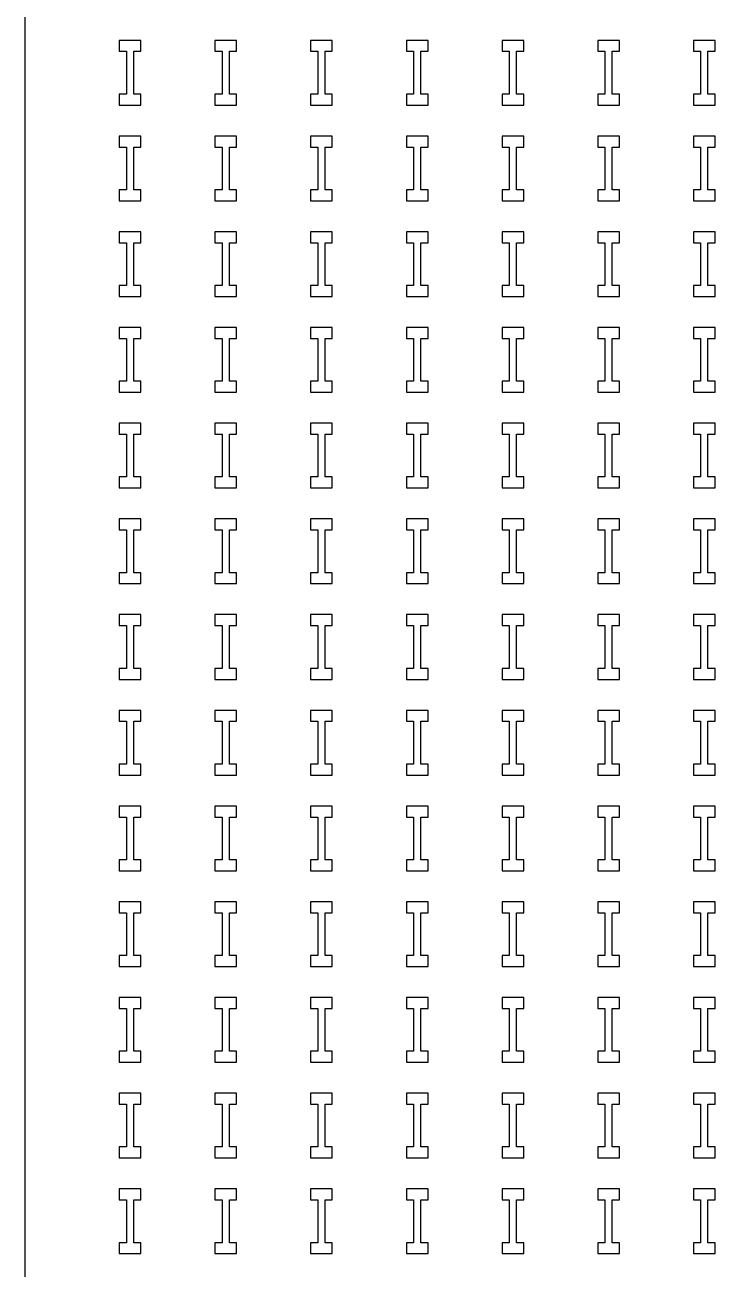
# Model space of a CAD drawing. Header units: inches. Extents: x 0 to 94.5, y 0 to 82.7.
# Drawn here: x 0 to 6.02, y 30.38 to 41.23 of the extents above; entities that cross this region are included whole.
import ezdxf

# ---------------------------------------------------------------- set-up
doc = ezdxf.new("R2010")
doc.units = ezdxf.units.IN
doc.layers.add('red', color=1, linetype='CONTINUOUS')

msp = doc.modelspace()

# ---------------------------------------------------------------- linework, layer by layer
for p, q in [((1.012, 41.096), (0.823, 41.096)), ((0.823, 41.096), (0.823, 41.001)), ((1.012, 41.001), (1.012, 41.096)), ((1.847, 41.096), (1.658, 41.096)), ((1.658, 41.096), (1.658, 41.001)), ((1.847, 41.001), (1.847, 41.096)), ((2.681, 41.096), (2.492, 41.096)), ((2.492, 41.096), (2.492, 41.001)), ((2.681, 41.001), (2.681, 41.096)), ((3.516, 41.096), (3.327, 41.096)), ((3.327, 41.096), (3.327, 41.001)), ((3.516, 41.001), (3.516, 41.096)), ((4.351, 41.096), (4.162, 41.096)), ((4.162, 41.096), (4.162, 41.001)), ((4.351, 41.001), (4.351, 41.096)), ((5.185, 41.096), (4.996, 41.096)), ((4.996, 41.096), (4.996, 41.001)), ((5.185, 41.001), (5.185, 41.096)), ((6.02, 41.096), (5.831, 41.096)), ((5.831, 41.096), (5.831, 41.001)), ((6.02, 41.001), (6.02, 41.096)), ((0.823, 41.001), (0.885, 41.001)), ((0.885, 41.001), (0.885, 40.628)), ((0.949, 41.001), (1.012, 41.001)), ((0.949, 40.628), (0.949, 41.001)), ((1.658, 41.001), (1.72, 41.001)), ((1.72, 41.001), (1.72, 40.628)), ((1.784, 41.001), (1.847, 41.001)), ((1.784, 40.628), (1.784, 41.001)), ((2.492, 41.001), (2.555, 41.001)), ((2.555, 41.001), (2.555, 40.628)), ((2.619, 41.001), (2.681, 41.001)), ((2.619, 40.628), (2.619, 41.001)), ((3.327, 41.001), (3.39, 41.001)), ((3.39, 41.001), (3.39, 40.628)), ((3.454, 41.001), (3.516, 41.001)), ((3.454, 40.628), (3.454, 41.001)), ((4.162, 41.001), (4.224, 41.001)), ((4.224, 41.001), (4.224, 40.628)), ((4.288, 41.001), (4.351, 41.001)), ((4.288, 40.628), (4.288, 41.001)), ((4.996, 41.001), (5.059, 41.001)), ((5.059, 41.001), (5.059, 40.628)), ((5.123, 41.001), (5.185, 41.001)), ((5.123, 40.628), (5.123, 41.001)), ((5.831, 41.001), (5.894, 41.001)), ((5.894, 41.001), (5.894, 40.628)), ((5.958, 41.001), (6.02, 41.001)), ((5.958, 40.628), (5.958, 41.001)), ((0.885, 40.628), (0.823, 40.628)), ((0.823, 40.628), (0.823, 40.532)), ((1.012, 40.628), (0.949, 40.628)), ((1.012, 40.532), (1.012, 40.628)), ((1.72, 40.628), (1.658, 40.628)), ((1.658, 40.628), (1.658, 40.532)), ((1.847, 40.628), (1.784, 40.628)), ((1.847, 40.532), (1.847, 40.628)), ((2.555, 40.628), (2.492, 40.628)), ((2.492, 40.628), (2.492, 40.532)), ((2.681, 40.628), (2.619, 40.628)), ((2.681, 40.532), (2.681, 40.628)), ((3.39, 40.628), (3.327, 40.628)), ((3.327, 40.628), (3.327, 40.532)), ((3.516, 40.628), (3.454, 40.628)), ((3.516, 40.532), (3.516, 40.628)), ((4.224, 40.628), (4.162, 40.628)), ((4.162, 40.628), (4.162, 40.532)), ((4.351, 40.628), (4.288, 40.628)), ((4.351, 40.532), (4.351, 40.628)), ((5.059, 40.628), (4.996, 40.628)), ((4.996, 40.628), (4.996, 40.532)), ((5.185, 40.628), (5.123, 40.628)), ((5.185, 40.532), (5.185, 40.628)), ((5.894, 40.628), (5.831, 40.628)), ((5.831, 40.628), (5.831, 40.532)), ((6.02, 40.628), (5.958, 40.628)), ((6.02, 40.532), (6.02, 40.628)), ((0.823, 40.532), (1.012, 40.532)), ((1.658, 40.532), (1.847, 40.532)), ((2.492, 40.532), (2.681, 40.532)), ((3.327, 40.532), (3.516, 40.532)), ((4.162, 40.532), (4.351, 40.532)), ((4.996, 40.532), (5.185, 40.532)), ((5.831, 40.532), (6.02, 40.532)), ((1.012, 40.262), (0.823, 40.262)), ((0.823, 40.262), (0.823, 40.166)), ((1.012, 40.166), (1.012, 40.262)), ((1.847, 40.262), (1.658, 40.262)), ((1.658, 40.262), (1.658, 40.166)), ((1.847, 40.166), (1.847, 40.262)), ((2.681, 40.262), (2.492, 40.262)), ((2.492, 40.262), (2.492, 40.166)), ((2.681, 40.166), (2.681, 40.262)), ((3.516, 40.262), (3.327, 40.262)), ((3.327, 40.262), (3.327, 40.166)), ((3.516, 40.166), (3.516, 40.262)), ((4.351, 40.262), (4.162, 40.262)), ((4.162, 40.262), (4.162, 40.166)), ((4.351, 40.166), (4.351, 40.262)), ((5.185, 40.262), (4.996, 40.262)), ((4.996, 40.262), (4.996, 40.166)), ((5.185, 40.166), (5.185, 40.262)), ((6.02, 40.262), (5.831, 40.262)), ((5.831, 40.262), (5.831, 40.166)), ((6.02, 40.166), (6.02, 40.262)), ((0.823, 40.166), (0.885, 40.166)), ((0.885, 40.166), (0.885, 39.793)), ((0.949, 40.166), (1.012, 40.166)), ((0.949, 39.793), (0.949, 40.166)), ((1.658, 40.166), (1.72, 40.166)), ((1.72, 40.166), (1.72, 39.793)), ((1.784, 40.166), (1.847, 40.166)), ((1.784, 39.793), (1.784, 40.166)), ((2.492, 40.166), (2.555, 40.166)), ((2.555, 40.166), (2.555, 39.793)), ((2.619, 40.166), (2.681, 40.166)), ((2.619, 39.793), (2.619, 40.166)), ((3.327, 40.166), (3.39, 40.166)), ((3.39, 40.166), (3.39, 39.793)), ((3.454, 40.166), (3.516, 40.166)), ((3.454, 39.793), (3.454, 40.166)), ((4.162, 40.166), (4.224, 40.166)), ((4.224, 40.166), (4.224, 39.793)), ((4.288, 40.166), (4.351, 40.166)), ((4.288, 39.793), (4.288, 40.166)), ((4.996, 40.166), (5.059, 40.166)), ((5.059, 40.166), (5.059, 39.793)), ((5.123, 40.166), (5.185, 40.166)), ((5.123, 39.793), (5.123, 40.166)), ((5.831, 40.166), (5.894, 40.166)), ((5.894, 40.166), (5.894, 39.793)), ((5.958, 40.166), (6.02, 40.166)), ((5.958, 39.793), (5.958, 40.166)), ((0.885, 39.793), (0.823, 39.793)), ((0.823, 39.793), (0.823, 39.698)), ((1.012, 39.793), (0.949, 39.793)), ((1.012, 39.698), (1.012, 39.793)), ((1.72, 39.793), (1.658, 39.793)), ((1.658, 39.793), (1.658, 39.698)), ((1.847, 39.793), (1.784, 39.793)), ((1.847, 39.698), (1.847, 39.793)), ((2.555, 39.793), (2.492, 39.793)), ((2.492, 39.793), (2.492, 39.698)), ((2.681, 39.793), (2.619, 39.793)), ((2.681, 39.698), (2.681, 39.793)), ((3.39, 39.793), (3.327, 39.793)), ((3.327, 39.793), (3.327, 39.698)), ((3.516, 39.793), (3.454, 39.793)), ((3.516, 39.698), (3.516, 39.793)), ((4.224, 39.793), (4.162, 39.793)), ((4.162, 39.793), (4.162, 39.698)), ((4.351, 39.793), (4.288, 39.793)), ((4.351, 39.698), (4.351, 39.793)), ((5.059, 39.793), (4.996, 39.793)), ((4.996, 39.793), (4.996, 39.698)), ((5.185, 39.793), (5.123, 39.793)), ((5.185, 39.698), (5.185, 39.793)), ((5.894, 39.793), (5.831, 39.793)), ((5.831, 39.793), (5.831, 39.698)), ((6.02, 39.793), (5.958, 39.793)), ((6.02, 39.698), (6.02, 39.793)), ((0.823, 39.698), (1.012, 39.698)), ((1.658, 39.698), (1.847, 39.698)), ((2.492, 39.698), (2.681, 39.698)), ((3.327, 39.698), (3.516, 39.698)), ((4.162, 39.698), (4.351, 39.698)), ((4.996, 39.698), (5.185, 39.698)), ((5.831, 39.698), (6.02, 39.698)), ((1.012, 39.427), (0.823, 39.427)), ((0.823, 39.427), (0.823, 39.332)), ((1.012, 39.332), (1.012, 39.427)), ((1.847, 39.427), (1.658, 39.427)), ((1.658, 39.427), (1.658, 39.332)), ((1.847, 39.332), (1.847, 39.427)), ((2.681, 39.427), (2.492, 39.427)), ((2.492, 39.427), (2.492, 39.332)), ((2.681, 39.332), (2.681, 39.427)), ((3.516, 39.427), (3.327, 39.427)), ((3.327, 39.427), (3.327, 39.332)), ((3.516, 39.332), (3.516, 39.427)), ((4.351, 39.427), (4.162, 39.427)), ((4.162, 39.427), (4.162, 39.332)), ((4.351, 39.332), (4.351, 39.427)), ((5.185, 39.427), (4.996, 39.427)), ((4.996, 39.427), (4.996, 39.332)), ((5.185, 39.332), (5.185, 39.427)), ((6.02, 39.427), (5.831, 39.427)), ((5.831, 39.427), (5.831, 39.332)), ((6.02, 39.332), (6.02, 39.427)), ((0.823, 39.332), (0.885, 39.332)), ((0.885, 39.332), (0.885, 38.958)), ((0.949, 39.332), (1.012, 39.332)), ((0.949, 38.958), (0.949, 39.332)), ((1.658, 39.332), (1.72, 39.332)), ((1.72, 39.332), (1.72, 38.958)), ((1.784, 39.332), (1.847, 39.332)), ((1.784, 38.958), (1.784, 39.332)), ((2.492, 39.332), (2.555, 39.332)), ((2.555, 39.332), (2.555, 38.958)), ((2.619, 39.332), (2.681, 39.332)), ((2.619, 38.958), (2.619, 39.332)), ((3.327, 39.332), (3.39, 39.332)), ((3.39, 39.332), (3.39, 38.958)), ((3.454, 39.332), (3.516, 39.332)), ((3.454, 38.958), (3.454, 39.332)), ((4.162, 39.332), (4.224, 39.332)), ((4.224, 39.332), (4.224, 38.958)), ((4.288, 39.332), (4.351, 39.332)), ((4.288, 38.958), (4.288, 39.332)), ((4.996, 39.332), (5.059, 39.332)), ((5.059, 39.332), (5.059, 38.958)), ((5.123, 39.332), (5.185, 39.332)), ((5.123, 38.958), (5.123, 39.332)), ((5.831, 39.332), (5.894, 39.332)), ((5.894, 39.332), (5.894, 38.958)), ((5.958, 39.332), (6.02, 39.332)), ((5.958, 38.958), (5.958, 39.332)), ((0.885, 38.958), (0.823, 38.958)), ((0.823, 38.958), (0.823, 38.863)), ((1.012, 38.958), (0.949, 38.958)), ((1.012, 38.863), (1.012, 38.958)), ((1.72, 38.958), (1.658, 38.958)), ((1.658, 38.958), (1.658, 38.863)), ((1.847, 38.958), (1.784, 38.958)), ((1.847, 38.863), (1.847, 38.958)), ((2.555, 38.958), (2.492, 38.958)), ((2.492, 38.958), (2.492, 38.863)), ((2.681, 38.958), (2.619, 38.958)), ((2.681, 38.863), (2.681, 38.958)), ((3.39, 38.958), (3.327, 38.958)), ((3.327, 38.958), (3.327, 38.863)), ((3.516, 38.958), (3.454, 38.958)), ((3.516, 38.863), (3.516, 38.958)), ((4.224, 38.958), (4.162, 38.958)), ((4.162, 38.958), (4.162, 38.863)), ((4.351, 38.958), (4.288, 38.958)), ((4.351, 38.863), (4.351, 38.958)), ((5.059, 38.958), (4.996, 38.958)), ((4.996, 38.958), (4.996, 38.863)), ((5.185, 38.958), (5.123, 38.958)), ((5.185, 38.863), (5.185, 38.958)), ((5.894, 38.958), (5.831, 38.958)), ((5.831, 38.958), (5.831, 38.863)), ((6.02, 38.958), (5.958, 38.958)), ((6.02, 38.863), (6.02, 38.958)), ((0.823, 38.863), (1.012, 38.863)), ((1.658, 38.863), (1.847, 38.863)), ((2.492, 38.863), (2.681, 38.863)), ((3.327, 38.863), (3.516, 38.863)), ((4.162, 38.863), (4.351, 38.863)), ((4.996, 38.863), (5.185, 38.863)), ((5.831, 38.863), (6.02, 38.863)), ((1.012, 38.592), (0.823, 38.592)), ((0.823, 38.592), (0.823, 38.497)), ((1.012, 38.497), (1.012, 38.592)), ((1.847, 38.592), (1.658, 38.592)), ((1.658, 38.592), (1.658, 38.497)), ((1.847, 38.497), (1.847, 38.592)), ((2.681, 38.592), (2.492, 38.592)), ((2.492, 38.592), (2.492, 38.497)), ((2.681, 38.497), (2.681, 38.592)), ((3.516, 38.592), (3.327, 38.592)), ((3.327, 38.592), (3.327, 38.497)), ((3.516, 38.497), (3.516, 38.592)), ((4.351, 38.592), (4.162, 38.592)), ((4.162, 38.592), (4.162, 38.497)), ((4.351, 38.497), (4.351, 38.592)), ((5.185, 38.592), (4.996, 38.592)), ((4.996, 38.592), (4.996, 38.497)), ((5.185, 38.497), (5.185, 38.592)), ((6.02, 38.592), (5.831, 38.592)), ((5.831, 38.592), (5.831, 38.497)), ((6.02, 38.497), (6.02, 38.592)), ((0.823, 38.497), (0.885, 38.497)), ((0.885, 38.497), (0.885, 38.123)), ((0.949, 38.497), (1.012, 38.497)), ((0.949, 38.123), (0.949, 38.497)), ((1.658, 38.497), (1.72, 38.497)), ((1.72, 38.497), (1.72, 38.123)), ((1.784, 38.497), (1.847, 38.497)), ((1.784, 38.123), (1.784, 38.497)), ((2.492, 38.497), (2.555, 38.497)), ((2.555, 38.497), (2.555, 38.123)), ((2.619, 38.497), (2.681, 38.497)), ((2.619, 38.123), (2.619, 38.497)), ((3.327, 38.497), (3.39, 38.497)), ((3.39, 38.497), (3.39, 38.123)), ((3.454, 38.497), (3.516, 38.497)), ((3.454, 38.123), (3.454, 38.497)), ((4.162, 38.497), (4.224, 38.497)), ((4.224, 38.497), (4.224, 38.123)), ((4.288, 38.497), (4.351, 38.497)), ((4.288, 38.123), (4.288, 38.497)), ((4.996, 38.497), (5.059, 38.497)), ((5.059, 38.497), (5.059, 38.123)), ((5.123, 38.497), (5.185, 38.497)), ((5.123, 38.123), (5.123, 38.497)), ((5.831, 38.497), (5.894, 38.497)), ((5.894, 38.497), (5.894, 38.123)), ((5.958, 38.497), (6.02, 38.497)), ((5.958, 38.123), (5.958, 38.497)), ((0.885, 38.123), (0.823, 38.123)), ((0.823, 38.123), (0.823, 38.028)), ((1.012, 38.123), (0.949, 38.123)), ((1.012, 38.028), (1.012, 38.123)), ((1.72, 38.123), (1.658, 38.123)), ((1.658, 38.123), (1.658, 38.028)), ((1.847, 38.123), (1.784, 38.123)), ((1.847, 38.028), (1.847, 38.123)), ((2.555, 38.123), (2.492, 38.123)), ((2.492, 38.123), (2.492, 38.028)), ((2.681, 38.123), (2.619, 38.123)), ((2.681, 38.028), (2.681, 38.123)), ((3.39, 38.123), (3.327, 38.123)), ((3.327, 38.123), (3.327, 38.028)), ((3.516, 38.123), (3.454, 38.123)), ((3.516, 38.028), (3.516, 38.123)), ((4.224, 38.123), (4.162, 38.123)), ((4.162, 38.123), (4.162, 38.028)), ((4.351, 38.123), (4.288, 38.123)), ((4.351, 38.028), (4.351, 38.123)), ((5.059, 38.123), (4.996, 38.123)), ((4.996, 38.123), (4.996, 38.028)), ((5.185, 38.123), (5.123, 38.123)), ((5.185, 38.028), (5.185, 38.123)), ((5.894, 38.123), (5.831, 38.123)), ((5.831, 38.123), (5.831, 38.028)), ((6.02, 38.123), (5.958, 38.123)), ((6.02, 38.028), (6.02, 38.123)), ((0.823, 38.028), (1.012, 38.028)), ((1.658, 38.028), (1.847, 38.028)), ((2.492, 38.028), (2.681, 38.028)), ((3.327, 38.028), (3.516, 38.028)), ((4.162, 38.028), (4.351, 38.028)), ((4.996, 38.028), (5.185, 38.028)), ((5.831, 38.028), (6.02, 38.028)), ((1.012, 37.757), (0.823, 37.757)), ((0.823, 37.757), (0.823, 37.662)), ((0.823, 37.662), (0.885, 37.662)), ((0.885, 37.662), (0.885, 37.289)), ((0.949, 37.662), (1.012, 37.662)), ((0.949, 37.289), (0.949, 37.662)), ((1.012, 37.662), (1.012, 37.757)), ((1.847, 37.757), (1.658, 37.757)), ((1.658, 37.757), (1.658, 37.662)), ((1.658, 37.662), (1.72, 37.662)), ((1.72, 37.662), (1.72, 37.289)), ((1.784, 37.662), (1.847, 37.662)), ((1.784, 37.289), (1.784, 37.662)), ((1.847, 37.662), (1.847, 37.757)), ((2.681, 37.757), (2.492, 37.757)), ((2.492, 37.757), (2.492, 37.662)), ((2.492, 37.662), (2.555, 37.662)), ((2.555, 37.662), (2.555, 37.289)), ((2.619, 37.662), (2.681, 37.662)), ((2.619, 37.289), (2.619, 37.662)), ((2.681, 37.662), (2.681, 37.757)), ((3.516, 37.757), (3.327, 37.757)), ((3.327, 37.757), (3.327, 37.662)), ((3.327, 37.662), (3.39, 37.662)), ((3.39, 37.662), (3.39, 37.289)), ((3.454, 37.662), (3.516, 37.662)), ((3.454, 37.289), (3.454, 37.662)), ((3.516, 37.662), (3.516, 37.757)), ((4.351, 37.757), (4.162, 37.757)), ((4.162, 37.757), (4.162, 37.662)), ((4.162, 37.662), (4.224, 37.662)), ((4.224, 37.662), (4.224, 37.289)), ((4.288, 37.662), (4.351, 37.662)), ((4.288, 37.289), (4.288, 37.662)), ((4.351, 37.662), (4.351, 37.757)), ((5.185, 37.757), (4.996, 37.757)), ((4.996, 37.757), (4.996, 37.662)), ((4.996, 37.662), (5.059, 37.662)), ((5.059, 37.662), (5.059, 37.289)), ((5.123, 37.662), (5.185, 37.662)), ((5.123, 37.289), (5.123, 37.662)), ((5.185, 37.662), (5.185, 37.757)), ((6.02, 37.757), (5.831, 37.757)), ((5.831, 37.757), (5.831, 37.662)), ((5.831, 37.662), (5.894, 37.662)), ((5.894, 37.662), (5.894, 37.289)), ((5.958, 37.662), (6.02, 37.662)), ((5.958, 37.289), (5.958, 37.662)), ((6.02, 37.662), (6.02, 37.757)), ((0.885, 37.289), (0.823, 37.289)), ((0.823, 37.289), (0.823, 37.193)), ((1.012, 37.289), (0.949, 37.289)), ((1.012, 37.193), (1.012, 37.289)), ((1.72, 37.289), (1.658, 37.289)), ((1.658, 37.289), (1.658, 37.193)), ((1.847, 37.289), (1.784, 37.289)), ((1.847, 37.193), (1.847, 37.289)), ((2.555, 37.289), (2.492, 37.289)), ((2.492, 37.289), (2.492, 37.193)), ((2.681, 37.289), (2.619, 37.289)), ((2.681, 37.193), (2.681, 37.289)), ((3.39, 37.289), (3.327, 37.289)), ((3.327, 37.289), (3.327, 37.193)), ((3.516, 37.289), (3.454, 37.289)), ((3.516, 37.193), (3.516, 37.289)), ((4.224, 37.289), (4.162, 37.289)), ((4.162, 37.289), (4.162, 37.193)), ((4.351, 37.289), (4.288, 37.289)), ((4.351, 37.193), (4.351, 37.289)), ((5.059, 37.289), (4.996, 37.289)), ((4.996, 37.289), (4.996, 37.193)), ((5.185, 37.289), (5.123, 37.289)), ((5.185, 37.193), (5.185, 37.289)), ((5.894, 37.289), (5.831, 37.289)), ((5.831, 37.289), (5.831, 37.193)), ((6.02, 37.289), (5.958, 37.289)), ((6.02, 37.193), (6.02, 37.289)), ((0.823, 37.193), (1.012, 37.193)), ((1.658, 37.193), (1.847, 37.193)), ((2.492, 37.193), (2.681, 37.193)), ((3.327, 37.193), (3.516, 37.193)), ((4.162, 37.193), (4.351, 37.193)), ((4.996, 37.193), (5.185, 37.193)), ((5.831, 37.193), (6.02, 37.193)), ((1.012, 36.923), (0.823, 36.923)), ((0.823, 36.923), (0.823, 36.827)), ((1.012, 36.827), (1.012, 36.923)), ((1.847, 36.923), (1.658, 36.923)), ((1.658, 36.923), (1.658, 36.827)), ((1.847, 36.827), (1.847, 36.923)), ((2.681, 36.923), (2.492, 36.923)), ((2.492, 36.923), (2.492, 36.827)), ((2.681, 36.827), (2.681, 36.923)), ((3.516, 36.923), (3.327, 36.923)), ((3.327, 36.923), (3.327, 36.827)), ((3.516, 36.827), (3.516, 36.923)), ((4.351, 36.923), (4.162, 36.923)), ((4.162, 36.923), (4.162, 36.827)), ((4.351, 36.827), (4.351, 36.923)), ((5.185, 36.923), (4.996, 36.923)), ((4.996, 36.923), (4.996, 36.827)), ((5.185, 36.827), (5.185, 36.923)), ((6.02, 36.923), (5.831, 36.923)), ((5.831, 36.923), (5.831, 36.827)), ((6.02, 36.827), (6.02, 36.923)), ((0.823, 36.827), (0.885, 36.827)), ((0.885, 36.827), (0.885, 36.454)), ((0.949, 36.827), (1.012, 36.827)), ((0.949, 36.454), (0.949, 36.827)), ((1.658, 36.827), (1.72, 36.827)), ((1.72, 36.827), (1.72, 36.454)), ((1.784, 36.827), (1.847, 36.827)), ((1.784, 36.454), (1.784, 36.827)), ((2.492, 36.827), (2.555, 36.827)), ((2.555, 36.827), (2.555, 36.454)), ((2.619, 36.827), (2.681, 36.827)), ((2.619, 36.454), (2.619, 36.827)), ((3.327, 36.827), (3.39, 36.827)), ((3.39, 36.827), (3.39, 36.454)), ((3.454, 36.827), (3.516, 36.827)), ((3.454, 36.454), (3.454, 36.827)), ((4.162, 36.827), (4.224, 36.827)), ((4.224, 36.827), (4.224, 36.454)), ((4.288, 36.827), (4.351, 36.827)), ((4.288, 36.454), (4.288, 36.827)), ((4.996, 36.827), (5.059, 36.827)), ((5.059, 36.827), (5.059, 36.454)), ((5.123, 36.827), (5.185, 36.827)), ((5.123, 36.454), (5.123, 36.827)), ((5.831, 36.827), (5.894, 36.827)), ((5.894, 36.827), (5.894, 36.454)), ((5.958, 36.827), (6.02, 36.827)), ((5.958, 36.454), (5.958, 36.827)), ((0.885, 36.454), (0.823, 36.454)), ((0.823, 36.454), (0.823, 36.359)), ((0.823, 36.359), (1.012, 36.359)), ((1.012, 36.454), (0.949, 36.454)), ((1.012, 36.359), (1.012, 36.454)), ((1.72, 36.454), (1.658, 36.454)), ((1.658, 36.454), (1.658, 36.359)), ((1.658, 36.359), (1.847, 36.359)), ((1.847, 36.454), (1.784, 36.454)), ((1.847, 36.359), (1.847, 36.454)), ((2.555, 36.454), (2.492, 36.454)), ((2.492, 36.454), (2.492, 36.359)), ((2.492, 36.359), (2.681, 36.359)), ((2.681, 36.454), (2.619, 36.454)), ((2.681, 36.359), (2.681, 36.454)), ((3.39, 36.454), (3.327, 36.454)), ((3.327, 36.454), (3.327, 36.359)), ((3.327, 36.359), (3.516, 36.359)), ((3.516, 36.454), (3.454, 36.454)), ((3.516, 36.359), (3.516, 36.454)), ((4.224, 36.454), (4.162, 36.454)), ((4.162, 36.454), (4.162, 36.359)), ((4.162, 36.359), (4.351, 36.359)), ((4.351, 36.454), (4.288, 36.454)), ((4.351, 36.359), (4.351, 36.454)), ((5.059, 36.454), (4.996, 36.454)), ((4.996, 36.454), (4.996, 36.359)), ((4.996, 36.359), (5.185, 36.359)), ((5.185, 36.454), (5.123, 36.454)), ((5.185, 36.359), (5.185, 36.454)), ((5.894, 36.454), (5.831, 36.454)), ((5.831, 36.454), (5.831, 36.359)), ((5.831, 36.359), (6.02, 36.359)), ((6.02, 36.454), (5.958, 36.454)), ((6.02, 36.359), (6.02, 36.454)), ((1.012, 36.088), (0.823, 36.088)), ((0.823, 36.088), (0.823, 35.993)), ((1.012, 35.993), (1.012, 36.088)), ((1.847, 36.088), (1.658, 36.088)), ((1.658, 36.088), (1.658, 35.993)), ((1.847, 35.993), (1.847, 36.088)), ((2.681, 36.088), (2.492, 36.088)), ((2.492, 36.088), (2.492, 35.993)), ((2.681, 35.993), (2.681, 36.088)), ((3.516, 36.088), (3.327, 36.088)), ((3.327, 36.088), (3.327, 35.993)), ((3.516, 35.993), (3.516, 36.088)), ((4.351, 36.088), (4.162, 36.088)), ((4.162, 36.088), (4.162, 35.993)), ((4.351, 35.993), (4.351, 36.088)), ((5.185, 36.088), (4.996, 36.088)), ((4.996, 36.088), (4.996, 35.993)), ((5.185, 35.993), (5.185, 36.088)), ((6.02, 36.088), (5.831, 36.088)), ((5.831, 36.088), (5.831, 35.993)), ((6.02, 35.993), (6.02, 36.088)), ((0.823, 35.993), (0.885, 35.993)), ((0.885, 35.993), (0.885, 35.619)), ((0.949, 35.993), (1.012, 35.993)), ((0.949, 35.619), (0.949, 35.993)), ((1.658, 35.993), (1.72, 35.993)), ((1.72, 35.993), (1.72, 35.619)), ((1.784, 35.993), (1.847, 35.993)), ((1.784, 35.619), (1.784, 35.993)), ((2.492, 35.993), (2.555, 35.993)), ((2.555, 35.993), (2.555, 35.619)), ((2.619, 35.993), (2.681, 35.993)), ((2.619, 35.619), (2.619, 35.993)), ((3.327, 35.993), (3.39, 35.993)), ((3.39, 35.993), (3.39, 35.619)), ((3.454, 35.993), (3.516, 35.993)), ((3.454, 35.619), (3.454, 35.993)), ((4.162, 35.993), (4.224, 35.993)), ((4.224, 35.993), (4.224, 35.619)), ((4.288, 35.993), (4.351, 35.993)), ((4.288, 35.619), (4.288, 35.993)), ((4.996, 35.993), (5.059, 35.993)), ((5.059, 35.993), (5.059, 35.619)), ((5.123, 35.993), (5.185, 35.993)), ((5.123, 35.619), (5.123, 35.993)), ((5.831, 35.993), (5.894, 35.993)), ((5.894, 35.993), (5.894, 35.619)), ((5.958, 35.993), (6.02, 35.993)), ((5.958, 35.619), (5.958, 35.993)), ((0.885, 35.619), (0.823, 35.619)), ((0.823, 35.619), (0.823, 35.524)), ((1.012, 35.619), (0.949, 35.619)), ((1.012, 35.524), (1.012, 35.619)), ((1.72, 35.619), (1.658, 35.619)), ((1.658, 35.619), (1.658, 35.524)), ((1.847, 35.619), (1.784, 35.619)), ((1.847, 35.524), (1.847, 35.619)), ((2.555, 35.619), (2.492, 35.619)), ((2.492, 35.619), (2.492, 35.524)), ((2.681, 35.619), (2.619, 35.619)), ((2.681, 35.524), (2.681, 35.619)), ((3.39, 35.619), (3.327, 35.619)), ((3.327, 35.619), (3.327, 35.524)), ((3.516, 35.619), (3.454, 35.619)), ((3.516, 35.524), (3.516, 35.619)), ((4.224, 35.619), (4.162, 35.619)), ((4.162, 35.619), (4.162, 35.524)), ((4.351, 35.619), (4.288, 35.619)), ((4.351, 35.524), (4.351, 35.619)), ((5.059, 35.619), (4.996, 35.619)), ((4.996, 35.619), (4.996, 35.524)), ((5.185, 35.619), (5.123, 35.619)), ((5.185, 35.524), (5.185, 35.619)), ((5.894, 35.619), (5.831, 35.619)), ((5.831, 35.619), (5.831, 35.524)), ((6.02, 35.619), (5.958, 35.619)), ((6.02, 35.524), (6.02, 35.619)), ((0.823, 35.524), (1.012, 35.524)), ((1.658, 35.524), (1.847, 35.524)), ((2.492, 35.524), (2.681, 35.524)), ((3.327, 35.524), (3.516, 35.524)), ((4.162, 35.524), (4.351, 35.524)), ((4.996, 35.524), (5.185, 35.524)), ((5.831, 35.524), (6.02, 35.524)), ((1.012, 35.253), (0.823, 35.253)), ((0.823, 35.253), (0.823, 35.158)), ((1.012, 35.158), (1.012, 35.253)), ((1.847, 35.253), (1.658, 35.253)), ((1.658, 35.253), (1.658, 35.158)), ((1.847, 35.158), (1.847, 35.253)), ((2.681, 35.253), (2.492, 35.253)), ((2.492, 35.253), (2.492, 35.158)), ((2.681, 35.158), (2.681, 35.253)), ((3.516, 35.253), (3.327, 35.253)), ((3.327, 35.253), (3.327, 35.158)), ((3.516, 35.158), (3.516, 35.253)), ((4.351, 35.253), (4.162, 35.253)), ((4.162, 35.253), (4.162, 35.158)), ((4.351, 35.158), (4.351, 35.253)), ((5.185, 35.253), (4.996, 35.253)), ((4.996, 35.253), (4.996, 35.158)), ((5.185, 35.158), (5.185, 35.253)), ((6.02, 35.253), (5.831, 35.253)), ((5.831, 35.253), (5.831, 35.158)), ((6.02, 35.158), (6.02, 35.253)), ((0.823, 35.158), (0.885, 35.158)), ((0.885, 35.158), (0.885, 34.785)), ((0.949, 35.158), (1.012, 35.158)), ((0.949, 34.785), (0.949, 35.158)), ((1.658, 35.158), (1.72, 35.158)), ((1.72, 35.158), (1.72, 34.785)), ((1.784, 35.158), (1.847, 35.158)), ((1.784, 34.785), (1.784, 35.158)), ((2.492, 35.158), (2.555, 35.158)), ((2.555, 35.158), (2.555, 34.785)), ((2.619, 35.158), (2.681, 35.158)), ((2.619, 34.785), (2.619, 35.158)), ((3.327, 35.158), (3.39, 35.158)), ((3.39, 35.158), (3.39, 34.785)), ((3.454, 35.158), (3.516, 35.158)), ((3.454, 34.785), (3.454, 35.158)), ((4.162, 35.158), (4.224, 35.158)), ((4.224, 35.158), (4.224, 34.785)), ((4.288, 35.158), (4.351, 35.158)), ((4.288, 34.785), (4.288, 35.158)), ((4.996, 35.158), (5.059, 35.158)), ((5.059, 35.158), (5.059, 34.785)), ((5.123, 35.158), (5.185, 35.158)), ((5.123, 34.785), (5.123, 35.158)), ((5.831, 35.158), (5.894, 35.158)), ((5.894, 35.158), (5.894, 34.785)), ((5.958, 35.158), (6.02, 35.158)), ((5.958, 34.785), (5.958, 35.158)), ((0.885, 34.785), (0.823, 34.785)), ((0.823, 34.785), (0.823, 34.689)), ((1.012, 34.785), (0.949, 34.785)), ((1.012, 34.689), (1.012, 34.785)), ((1.72, 34.785), (1.658, 34.785)), ((1.658, 34.785), (1.658, 34.689)), ((1.847, 34.785), (1.784, 34.785)), ((1.847, 34.689), (1.847, 34.785)), ((2.555, 34.785), (2.492, 34.785)), ((2.492, 34.785), (2.492, 34.689)), ((2.681, 34.785), (2.619, 34.785)), ((2.681, 34.689), (2.681, 34.785)), ((3.39, 34.785), (3.327, 34.785)), ((3.327, 34.785), (3.327, 34.689)), ((3.516, 34.785), (3.454, 34.785)), ((3.516, 34.689), (3.516, 34.785)), ((4.224, 34.785), (4.162, 34.785)), ((4.162, 34.785), (4.162, 34.689)), ((4.351, 34.785), (4.288, 34.785)), ((4.351, 34.689), (4.351, 34.785)), ((5.059, 34.785), (4.996, 34.785)), ((4.996, 34.785), (4.996, 34.689)), ((5.185, 34.785), (5.123, 34.785)), ((5.185, 34.689), (5.185, 34.785)), ((5.894, 34.785), (5.831, 34.785)), ((5.831, 34.785), (5.831, 34.689)), ((6.02, 34.785), (5.958, 34.785)), ((6.02, 34.689), (6.02, 34.785)), ((0.823, 34.689), (1.012, 34.689)), ((1.658, 34.689), (1.847, 34.689)), ((2.492, 34.689), (2.681, 34.689)), ((3.327, 34.689), (3.516, 34.689)), ((4.162, 34.689), (4.351, 34.689)), ((4.996, 34.689), (5.185, 34.689)), ((5.831, 34.689), (6.02, 34.689)), ((1.012, 34.419), (0.823, 34.419)), ((0.823, 34.419), (0.823, 34.323)), ((1.012, 34.323), (1.012, 34.419)), ((1.847, 34.419), (1.658, 34.419)), ((1.658, 34.419), (1.658, 34.323)), ((1.847, 34.323), (1.847, 34.419)), ((2.681, 34.419), (2.492, 34.419)), ((2.492, 34.419), (2.492, 34.323)), ((2.681, 34.323), (2.681, 34.419)), ((3.516, 34.419), (3.327, 34.419)), ((3.327, 34.419), (3.327, 34.323)), ((3.516, 34.323), (3.516, 34.419)), ((4.351, 34.419), (4.162, 34.419)), ((4.162, 34.419), (4.162, 34.323)), ((4.351, 34.323), (4.351, 34.419)), ((5.185, 34.419), (4.996, 34.419)), ((4.996, 34.419), (4.996, 34.323)), ((5.185, 34.323), (5.185, 34.419)), ((6.02, 34.419), (5.831, 34.419)), ((5.831, 34.419), (5.831, 34.323)), ((6.02, 34.323), (6.02, 34.419)), ((0.823, 34.323), (0.885, 34.323)), ((0.885, 34.323), (0.885, 33.95)), ((0.949, 34.323), (1.012, 34.323)), ((0.949, 33.95), (0.949, 34.323)), ((1.658, 34.323), (1.72, 34.323)), ((1.72, 34.323), (1.72, 33.95)), ((1.784, 34.323), (1.847, 34.323)), ((1.784, 33.95), (1.784, 34.323)), ((2.492, 34.323), (2.555, 34.323)), ((2.555, 34.323), (2.555, 33.95)), ((2.619, 34.323), (2.681, 34.323)), ((2.619, 33.95), (2.619, 34.323)), ((3.327, 34.323), (3.39, 34.323)), ((3.39, 34.323), (3.39, 33.95)), ((3.454, 34.323), (3.516, 34.323)), ((3.454, 33.95), (3.454, 34.323)), ((4.162, 34.323), (4.224, 34.323)), ((4.224, 34.323), (4.224, 33.95)), ((4.288, 34.323), (4.351, 34.323)), ((4.288, 33.95), (4.288, 34.323)), ((4.996, 34.323), (5.059, 34.323)), ((5.059, 34.323), (5.059, 33.95)), ((5.123, 34.323), (5.185, 34.323)), ((5.123, 33.95), (5.123, 34.323)), ((5.831, 34.323), (5.894, 34.323)), ((5.894, 34.323), (5.894, 33.95)), ((5.958, 34.323), (6.02, 34.323)), ((5.958, 33.95), (5.958, 34.323)), ((0.885, 33.95), (0.823, 33.95)), ((0.823, 33.95), (0.823, 33.855)), ((1.012, 33.95), (0.949, 33.95)), ((1.012, 33.855), (1.012, 33.95)), ((1.72, 33.95), (1.658, 33.95)), ((1.658, 33.95), (1.658, 33.855)), ((1.847, 33.95), (1.784, 33.95)), ((1.847, 33.855), (1.847, 33.95)), ((2.555, 33.95), (2.492, 33.95)), ((2.492, 33.95), (2.492, 33.855)), ((2.681, 33.95), (2.619, 33.95)), ((2.681, 33.855), (2.681, 33.95)), ((3.39, 33.95), (3.327, 33.95)), ((3.327, 33.95), (3.327, 33.855)), ((3.516, 33.95), (3.454, 33.95)), ((3.516, 33.855), (3.516, 33.95)), ((4.224, 33.95), (4.162, 33.95)), ((4.162, 33.95), (4.162, 33.855)), ((4.351, 33.95), (4.288, 33.95)), ((4.351, 33.855), (4.351, 33.95)), ((5.059, 33.95), (4.996, 33.95)), ((4.996, 33.95), (4.996, 33.855)), ((5.185, 33.95), (5.123, 33.95)), ((5.185, 33.855), (5.185, 33.95)), ((5.894, 33.95), (5.831, 33.95)), ((5.831, 33.95), (5.831, 33.855)), ((6.02, 33.95), (5.958, 33.95)), ((6.02, 33.855), (6.02, 33.95)), ((0.823, 33.855), (1.012, 33.855)), ((1.658, 33.855), (1.847, 33.855)), ((2.492, 33.855), (2.681, 33.855)), ((3.327, 33.855), (3.516, 33.855)), ((4.162, 33.855), (4.351, 33.855)), ((4.996, 33.855), (5.185, 33.855)), ((5.831, 33.855), (6.02, 33.855)), ((1.012, 33.584), (0.823, 33.584)), ((0.823, 33.584), (0.823, 33.489)), ((1.012, 33.489), (1.012, 33.584)), ((1.847, 33.584), (1.658, 33.584)), ((1.658, 33.584), (1.658, 33.489)), ((1.847, 33.489), (1.847, 33.584)), ((2.681, 33.584), (2.492, 33.584)), ((2.492, 33.584), (2.492, 33.489)), ((2.681, 33.489), (2.681, 33.584)), ((3.516, 33.584), (3.327, 33.584)), ((3.327, 33.584), (3.327, 33.489)), ((3.516, 33.489), (3.516, 33.584)), ((4.351, 33.584), (4.162, 33.584)), ((4.162, 33.584), (4.162, 33.489)), ((4.351, 33.489), (4.351, 33.584)), ((5.185, 33.584), (4.996, 33.584)), ((4.996, 33.584), (4.996, 33.489)), ((5.185, 33.489), (5.185, 33.584)), ((6.02, 33.584), (5.831, 33.584)), ((5.831, 33.584), (5.831, 33.489)), ((6.02, 33.489), (6.02, 33.584)), ((0.823, 33.489), (0.885, 33.489)), ((0.885, 33.489), (0.885, 33.115)), ((0.949, 33.489), (1.012, 33.489)), ((0.949, 33.115), (0.949, 33.489)), ((1.658, 33.489), (1.72, 33.489)), ((1.72, 33.489), (1.72, 33.115)), ((1.784, 33.489), (1.847, 33.489)), ((1.784, 33.115), (1.784, 33.489)), ((2.492, 33.489), (2.555, 33.489)), ((2.555, 33.489), (2.555, 33.115)), ((2.619, 33.489), (2.681, 33.489)), ((2.619, 33.115), (2.619, 33.489)), ((3.327, 33.489), (3.39, 33.489)), ((3.39, 33.489), (3.39, 33.115)), ((3.454, 33.489), (3.516, 33.489)), ((3.454, 33.115), (3.454, 33.489)), ((4.162, 33.489), (4.224, 33.489)), ((4.224, 33.489), (4.224, 33.115)), ((4.288, 33.489), (4.351, 33.489)), ((4.288, 33.115), (4.288, 33.489)), ((4.996, 33.489), (5.059, 33.489)), ((5.059, 33.489), (5.059, 33.115)), ((5.123, 33.489), (5.185, 33.489)), ((5.123, 33.115), (5.123, 33.489)), ((5.831, 33.489), (5.894, 33.489)), ((5.894, 33.489), (5.894, 33.115)), ((5.958, 33.489), (6.02, 33.489)), ((5.958, 33.115), (5.958, 33.489)), ((0.885, 33.115), (0.823, 33.115)), ((0.823, 33.115), (0.823, 33.02)), ((1.012, 33.115), (0.949, 33.115)), ((1.012, 33.02), (1.012, 33.115)), ((1.72, 33.115), (1.658, 33.115)), ((1.658, 33.115), (1.658, 33.02)), ((1.847, 33.115), (1.784, 33.115)), ((1.847, 33.02), (1.847, 33.115)), ((2.555, 33.115), (2.492, 33.115)), ((2.492, 33.115), (2.492, 33.02)), ((2.681, 33.115), (2.619, 33.115)), ((2.681, 33.02), (2.681, 33.115)), ((3.39, 33.115), (3.327, 33.115)), ((3.327, 33.115), (3.327, 33.02)), ((3.516, 33.115), (3.454, 33.115)), ((3.516, 33.02), (3.516, 33.115)), ((4.224, 33.115), (4.162, 33.115)), ((4.162, 33.115), (4.162, 33.02)), ((4.351, 33.115), (4.288, 33.115)), ((4.351, 33.02), (4.351, 33.115)), ((5.059, 33.115), (4.996, 33.115)), ((4.996, 33.115), (4.996, 33.02)), ((5.185, 33.115), (5.123, 33.115)), ((5.185, 33.02), (5.185, 33.115)), ((5.894, 33.115), (5.831, 33.115)), ((5.831, 33.115), (5.831, 33.02)), ((6.02, 33.115), (5.958, 33.115)), ((6.02, 33.02), (6.02, 33.115)), ((0.823, 33.02), (1.012, 33.02)), ((1.658, 33.02), (1.847, 33.02)), ((2.492, 33.02), (2.681, 33.02)), ((3.327, 33.02), (3.516, 33.02)), ((4.162, 33.02), (4.351, 33.02)), ((4.996, 33.02), (5.185, 33.02)), ((5.831, 33.02), (6.02, 33.02)), ((1.012, 32.749), (0.823, 32.749)), ((0.823, 32.749), (0.823, 32.654)), ((1.012, 32.654), (1.012, 32.749)), ((1.847, 32.749), (1.658, 32.749)), ((1.658, 32.749), (1.658, 32.654)), ((1.847, 32.654), (1.847, 32.749)), ((2.681, 32.749), (2.492, 32.749)), ((2.492, 32.749), (2.492, 32.654)), ((2.681, 32.654), (2.681, 32.749)), ((3.516, 32.749), (3.327, 32.749)), ((3.327, 32.749), (3.327, 32.654)), ((3.516, 32.654), (3.516, 32.749)), ((4.351, 32.749), (4.162, 32.749)), ((4.162, 32.749), (4.162, 32.654)), ((4.351, 32.654), (4.351, 32.749)), ((5.185, 32.749), (4.996, 32.749)), ((4.996, 32.749), (4.996, 32.654)), ((5.185, 32.654), (5.185, 32.749)), ((6.02, 32.749), (5.831, 32.749)), ((5.831, 32.749), (5.831, 32.654)), ((6.02, 32.654), (6.02, 32.749)), ((0.823, 32.654), (0.885, 32.654)), ((0.885, 32.654), (0.885, 32.28)), ((0.949, 32.654), (1.012, 32.654)), ((0.949, 32.28), (0.949, 32.654)), ((1.658, 32.654), (1.72, 32.654)), ((1.72, 32.654), (1.72, 32.28)), ((1.784, 32.654), (1.847, 32.654)), ((1.784, 32.28), (1.784, 32.654)), ((2.492, 32.654), (2.555, 32.654)), ((2.555, 32.654), (2.555, 32.28)), ((2.619, 32.654), (2.681, 32.654)), ((2.619, 32.28), (2.619, 32.654)), ((3.327, 32.654), (3.39, 32.654)), ((3.39, 32.654), (3.39, 32.28)), ((3.454, 32.654), (3.516, 32.654)), ((3.454, 32.28), (3.454, 32.654)), ((4.162, 32.654), (4.224, 32.654)), ((4.224, 32.654), (4.224, 32.28)), ((4.288, 32.654), (4.351, 32.654)), ((4.288, 32.28), (4.288, 32.654)), ((4.996, 32.654), (5.059, 32.654)), ((5.059, 32.654), (5.059, 32.28)), ((5.123, 32.654), (5.185, 32.654)), ((5.123, 32.28), (5.123, 32.654)), ((5.831, 32.654), (5.894, 32.654)), ((5.894, 32.654), (5.894, 32.28)), ((5.958, 32.654), (6.02, 32.654)), ((5.958, 32.28), (5.958, 32.654)), ((0.885, 32.28), (0.823, 32.28)), ((0.823, 32.28), (0.823, 32.185)), ((1.012, 32.28), (0.949, 32.28)), ((1.012, 32.185), (1.012, 32.28)), ((1.72, 32.28), (1.658, 32.28)), ((1.658, 32.28), (1.658, 32.185)), ((1.847, 32.28), (1.784, 32.28)), ((1.847, 32.185), (1.847, 32.28)), ((2.555, 32.28), (2.492, 32.28)), ((2.492, 32.28), (2.492, 32.185)), ((2.681, 32.28), (2.619, 32.28)), ((2.681, 32.185), (2.681, 32.28)), ((3.39, 32.28), (3.327, 32.28)), ((3.327, 32.28), (3.327, 32.185)), ((3.516, 32.28), (3.454, 32.28)), ((3.516, 32.185), (3.516, 32.28)), ((4.224, 32.28), (4.162, 32.28)), ((4.162, 32.28), (4.162, 32.185)), ((4.351, 32.28), (4.288, 32.28)), ((4.351, 32.185), (4.351, 32.28)), ((5.059, 32.28), (4.996, 32.28)), ((4.996, 32.28), (4.996, 32.185)), ((5.185, 32.28), (5.123, 32.28)), ((5.185, 32.185), (5.185, 32.28)), ((5.894, 32.28), (5.831, 32.28)), ((5.831, 32.28), (5.831, 32.185)), ((6.02, 32.28), (5.958, 32.28)), ((6.02, 32.185), (6.02, 32.28)), ((0.823, 32.185), (1.012, 32.185)), ((1.658, 32.185), (1.847, 32.185)), ((2.492, 32.185), (2.681, 32.185)), ((3.327, 32.185), (3.516, 32.185)), ((4.162, 32.185), (4.351, 32.185)), ((4.996, 32.185), (5.185, 32.185)), ((5.831, 32.185), (6.02, 32.185)), ((1.012, 31.914), (0.823, 31.914)), ((0.823, 31.914), (0.823, 31.819)), ((1.012, 31.819), (1.012, 31.914)), ((1.847, 31.914), (1.658, 31.914)), ((1.658, 31.914), (1.658, 31.819)), ((1.847, 31.819), (1.847, 31.914)), ((2.681, 31.914), (2.492, 31.914)), ((2.492, 31.914), (2.492, 31.819)), ((2.681, 31.819), (2.681, 31.914)), ((3.516, 31.914), (3.327, 31.914)), ((3.327, 31.914), (3.327, 31.819)), ((3.516, 31.819), (3.516, 31.914)), ((4.351, 31.914), (4.162, 31.914)), ((4.162, 31.914), (4.162, 31.819)), ((4.351, 31.819), (4.351, 31.914)), ((5.185, 31.914), (4.996, 31.914)), ((4.996, 31.914), (4.996, 31.819)), ((5.185, 31.819), (5.185, 31.914)), ((6.02, 31.914), (5.831, 31.914)), ((5.831, 31.914), (5.831, 31.819)), ((6.02, 31.819), (6.02, 31.914)), ((0.823, 31.819), (0.885, 31.819)), ((0.885, 31.819), (0.885, 31.446)), ((0.949, 31.819), (1.012, 31.819)), ((0.949, 31.446), (0.949, 31.819)), ((1.658, 31.819), (1.72, 31.819)), ((1.72, 31.819), (1.72, 31.446)), ((1.784, 31.819), (1.847, 31.819)), ((1.784, 31.446), (1.784, 31.819)), ((2.492, 31.819), (2.555, 31.819)), ((2.555, 31.819), (2.555, 31.446)), ((2.619, 31.819), (2.681, 31.819)), ((2.619, 31.446), (2.619, 31.819)), ((3.327, 31.819), (3.39, 31.819)), ((3.39, 31.819), (3.39, 31.446)), ((3.454, 31.819), (3.516, 31.819)), ((3.454, 31.446), (3.454, 31.819)), ((4.162, 31.819), (4.224, 31.819)), ((4.224, 31.819), (4.224, 31.446)), ((4.288, 31.819), (4.351, 31.819)), ((4.288, 31.446), (4.288, 31.819)), ((4.996, 31.819), (5.059, 31.819)), ((5.059, 31.819), (5.059, 31.446)), ((5.123, 31.819), (5.185, 31.819)), ((5.123, 31.446), (5.123, 31.819)), ((5.831, 31.819), (5.894, 31.819)), ((5.894, 31.819), (5.894, 31.446)), ((5.958, 31.819), (6.02, 31.819)), ((5.958, 31.446), (5.958, 31.819)), ((0.885, 31.446), (0.823, 31.446)), ((0.823, 31.446), (0.823, 31.35)), ((1.012, 31.446), (0.949, 31.446)), ((1.012, 31.35), (1.012, 31.446)), ((1.72, 31.446), (1.658, 31.446)), ((1.658, 31.446), (1.658, 31.35)), ((1.847, 31.446), (1.784, 31.446)), ((1.847, 31.35), (1.847, 31.446)), ((2.555, 31.446), (2.492, 31.446)), ((2.492, 31.446), (2.492, 31.35)), ((2.681, 31.446), (2.619, 31.446)), ((2.681, 31.35), (2.681, 31.446)), ((3.39, 31.446), (3.327, 31.446)), ((3.327, 31.446), (3.327, 31.35)), ((3.516, 31.446), (3.454, 31.446)), ((3.516, 31.35), (3.516, 31.446)), ((4.224, 31.446), (4.162, 31.446)), ((4.162, 31.446), (4.162, 31.35)), ((4.351, 31.446), (4.288, 31.446)), ((4.351, 31.35), (4.351, 31.446)), ((5.059, 31.446), (4.996, 31.446)), ((4.996, 31.446), (4.996, 31.35)), ((5.185, 31.446), (5.123, 31.446)), ((5.185, 31.35), (5.185, 31.446)), ((5.894, 31.446), (5.831, 31.446)), ((5.831, 31.446), (5.831, 31.35)), ((6.02, 31.446), (5.958, 31.446)), ((6.02, 31.35), (6.02, 31.446)), ((0.823, 31.35), (1.012, 31.35)), ((1.658, 31.35), (1.847, 31.35)), ((2.492, 31.35), (2.681, 31.35)), ((3.327, 31.35), (3.516, 31.35)), ((4.162, 31.35), (4.351, 31.35)), ((4.996, 31.35), (5.185, 31.35)), ((5.831, 31.35), (6.02, 31.35)), ((1.012, 31.08), (0.823, 31.08)), ((0.823, 31.08), (0.823, 30.984)), ((1.012, 30.984), (1.012, 31.08)), ((1.847, 31.08), (1.658, 31.08)), ((1.658, 31.08), (1.658, 30.984)), ((1.847, 30.984), (1.847, 31.08)), ((2.681, 31.08), (2.492, 31.08)), ((2.492, 31.08), (2.492, 30.984)), ((2.681, 30.984), (2.681, 31.08)), ((3.516, 31.08), (3.327, 31.08)), ((3.327, 31.08), (3.327, 30.984)), ((3.516, 30.984), (3.516, 31.08)), ((4.351, 31.08), (4.162, 31.08)), ((4.162, 31.08), (4.162, 30.984)), ((4.351, 30.984), (4.351, 31.08)), ((5.185, 31.08), (4.996, 31.08)), ((4.996, 31.08), (4.996, 30.984)), ((5.185, 30.984), (5.185, 31.08)), ((6.02, 31.08), (5.831, 31.08)), ((5.831, 31.08), (5.831, 30.984)), ((6.02, 30.984), (6.02, 31.08)), ((0.823, 30.984), (0.885, 30.984)), ((0.885, 30.984), (0.885, 30.611)), ((0.949, 30.984), (1.012, 30.984)), ((0.949, 30.611), (0.949, 30.984)), ((1.658, 30.984), (1.72, 30.984)), ((1.72, 30.984), (1.72, 30.611)), ((1.784, 30.984), (1.847, 30.984)), ((1.784, 30.611), (1.784, 30.984)), ((2.492, 30.984), (2.555, 30.984)), ((2.555, 30.984), (2.555, 30.611)), ((2.619, 30.984), (2.681, 30.984)), ((2.619, 30.611), (2.619, 30.984)), ((3.327, 30.984), (3.39, 30.984)), ((3.39, 30.984), (3.39, 30.611)), ((3.454, 30.984), (3.516, 30.984)), ((3.454, 30.611), (3.454, 30.984)), ((4.162, 30.984), (4.224, 30.984)), ((4.224, 30.984), (4.224, 30.611)), ((4.288, 30.984), (4.351, 30.984)), ((4.288, 30.611), (4.288, 30.984)), ((4.996, 30.984), (5.059, 30.984)), ((5.059, 30.984), (5.059, 30.611)), ((5.123, 30.984), (5.185, 30.984)), ((5.123, 30.611), (5.123, 30.984)), ((5.831, 30.984), (5.894, 30.984)), ((5.894, 30.984), (5.894, 30.611)), ((5.958, 30.984), (6.02, 30.984)), ((5.958, 30.611), (5.958, 30.984)), ((0.885, 30.611), (0.823, 30.611)), ((0.823, 30.611), (0.823, 30.516)), ((1.012, 30.611), (0.949, 30.611)), ((1.012, 30.516), (1.012, 30.611)), ((1.72, 30.611), (1.658, 30.611)), ((1.658, 30.611), (1.658, 30.516)), ((1.847, 30.611), (1.784, 30.611)), ((1.847, 30.516), (1.847, 30.611)), ((2.555, 30.611), (2.492, 30.611)), ((2.492, 30.611), (2.492, 30.516)), ((2.681, 30.611), (2.619, 30.611)), ((2.681, 30.516), (2.681, 30.611)), ((3.39, 30.611), (3.327, 30.611)), ((3.327, 30.611), (3.327, 30.516)), ((3.516, 30.611), (3.454, 30.611)), ((3.516, 30.516), (3.516, 30.611)), ((4.224, 30.611), (4.162, 30.611)), ((4.162, 30.611), (4.162, 30.516)), ((4.351, 30.611), (4.288, 30.611)), ((4.351, 30.516), (4.351, 30.611)), ((5.059, 30.611), (4.996, 30.611)), ((4.996, 30.611), (4.996, 30.516)), ((5.185, 30.611), (5.123, 30.611)), ((5.185, 30.516), (5.185, 30.611)), ((5.894, 30.611), (5.831, 30.611)), ((5.831, 30.611), (5.831, 30.516)), ((6.02, 30.611), (5.958, 30.611)), ((6.02, 30.516), (6.02, 30.611)), ((0.823, 30.516), (1.012, 30.516)), ((1.658, 30.516), (1.847, 30.516)), ((2.492, 30.516), (2.681, 30.516)), ((3.327, 30.516), (3.516, 30.516)), ((4.162, 30.516), (4.351, 30.516)), ((4.996, 30.516), (5.185, 30.516)), ((5.831, 30.516), (6.02, 30.516))]:
    msp.add_line(p, q)
at = {"layer": 'red'}
msp.add_line((0, 82.677), (0, 0), dxfattribs=at)

doc.saveas('drawing.dxf')
